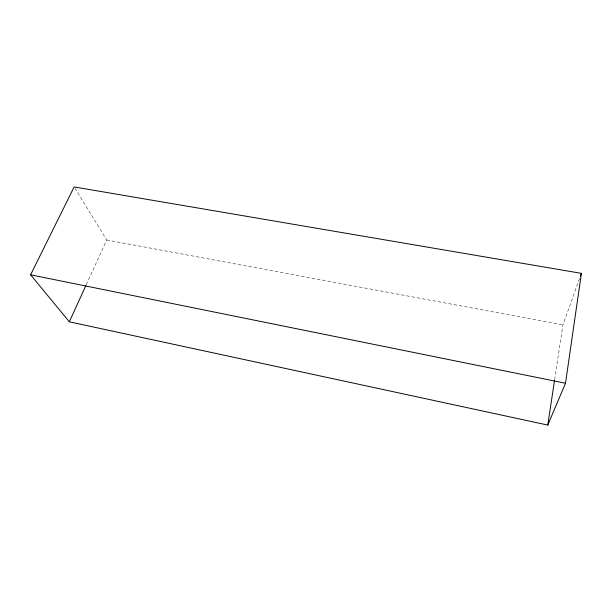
<?xml version="1.0" encoding="UTF-8"?>
<svg xmlns="http://www.w3.org/2000/svg" width="612" height="612" viewBox="0 0 612 612"><rect width="100%" height="100%" fill="white"/><g stroke="black" fill="none" stroke-linecap="round" stroke-linejoin="round"><path stroke-width="0.46" stroke-dasharray="3.06 2.29" d="M554.64 379.692L562.941 324.873L579.809 277.794M86.254 284.771L106.725 239.981L75.115 188.542M106.725 239.981L562.941 324.873"/><path stroke-width="0.92" d="M565.511 383.242L581.4 273.357L74.129 186.935L30.6 274.811L69.324 321.805L547.771 425.065L565.511 383.242L30.6 274.811M547.771 425.065L554.495 380.641M580.444 276.02L581.4 273.357M69.324 321.805L85.856 285.628"/></g></svg>
